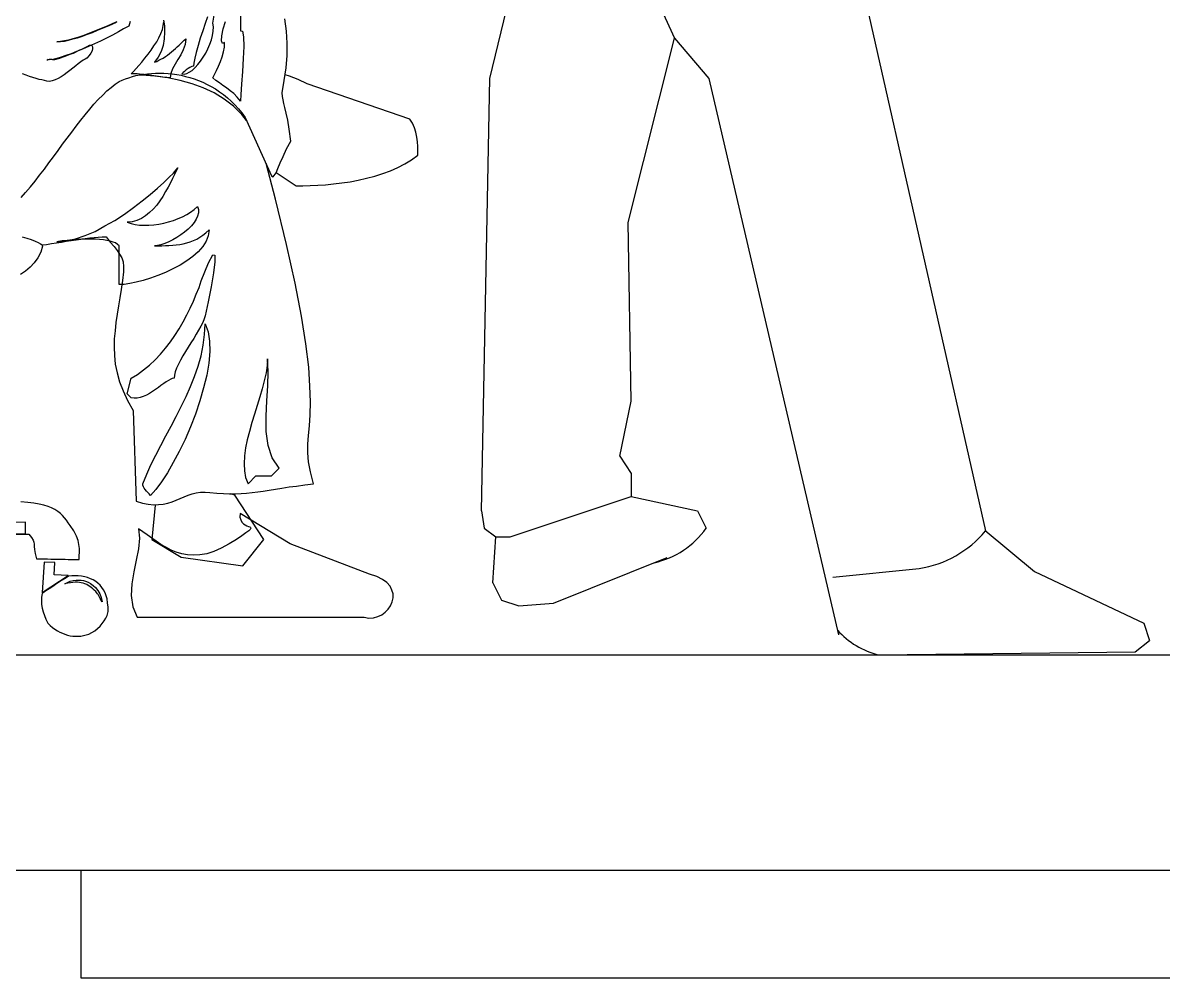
# Model space of a CAD drawing. Header units: inches. Extents: x 21 to 132, y 19 to 196.
# Drawn here: x 63.895 to 64.954, y 51.866 to 52.753 of the extents above; entities that cross this region are included whole.
import ezdxf

# ---------------------------------------------------------------- set-up
doc = ezdxf.new("R2010")
doc.units = ezdxf.units.IN
doc.header["$MEASUREMENT"] = 0
doc.layers.add('fur', color=253, linetype='Continuous')
doc.layers.add('inwall', color=41, linetype='Continuous')

# ---------------------------------------------------------------- blocks, each defined once
blk = doc.blocks.new('Mann8')
at = {"layer": 'fur', "linetype": 'Continuous'}
for points in [[(144.66, -479.06), (144.24, -478.58), (143.8, -478.06), (143.36, -477.53), (142.94, -476.99), (142.5, -476.43), (142.08, -475.85), (141.64, -475.27), (141.22, -474.69), (140.8, -474.11), (140.38, -473.55), (139.96, -472.99), (139.54, -472.43), (139.12, -471.89), (138.7, -471.38), (138.29, -470.87), (137.89, -470.4), (137.49, -469.96), (137.08, -469.56), (136.7, -469.17), (136.31, -468.84), (135.93, -468.54), (135.54, -468.29), (135.26, -468.17), (134.96, -468.05), (134.66, -467.94), (134.33, -467.84), (134, -467.75), (133.65, -467.68), (133.3, -467.63), (132.93, -467.58), (132.56, -467.54), (132.18, -467.52), (131.79, -467.52), (131.4, -467.52), (131, -467.56), (130.62, -467.59), (130.21, -467.64), (129.81, -467.72), (129.39, -467.82), (128.98, -467.93), (128.58, -468.05), (128.18, -468.21), (127.78, -468.36), (127.39, -468.56), (127, -468.77), (126.62, -468.99), (126.23, -469.24), (125.86, -469.5), (125.5, -469.8), (125.15, -470.12), (124.81, -470.47), (124.48, -470.82), (124.15, -471.2), (123.85, -471.62), (121.41, -477.04), (121.27, -477.13), (121.15, -477.02), (120.99, -476.76), (120.82, -476.37), (120.61, -475.85), (120.34, -475.24), (120.03, -474.55), (119.62, -473.82), (119.76, -472.73), (119.9, -471.87), (120.04, -471.22), (120.17, -470.71), (120.27, -470.33), (120.34, -469.99), (120.4, -469.68), (120.41, -469.35), (120.22, -468.19), (120.06, -467.03), (119.97, -465.87), (119.96, -464.74), (120.01, -463.61), (120.18, -462.49)], [(135.77, -462.77), (136.19, -462.95), (136.61, -463.12), (137.07, -463.32), (137.52, -463.51), (138, -463.7), (138.47, -463.88), (138.94, -464.05), (139.4, -464.21), (139.84, -464.33), (140.26, -464.46), (140.64, -464.52), (141.01, -464.58), (141.33, -464.6), (141.01, -464.58), (140.64, -464.54), (140.26, -464.46), (139.85, -464.35), (139.42, -464.23), (138.96, -464.09), (138.49, -463.91), (138.03, -463.74), (137.56, -463.54), (137.1, -463.35), (136.65, -463.16), (136.21, -462.98), (135.79, -462.79)], [(134.54, -462.74), (134.66, -463.16), (135.14, -463.42), (135.63, -463.7), (136.16, -463.98), (136.72, -464.26), (137.28, -464.54), (137.84, -464.81), (138.4, -465.05), (138.96, -465.3), (139.5, -465.52), (140.01, -465.72), (140.5, -465.89), (140.94, -466.05), (141.34, -466.15), (141.7, -466.24), (141.99, -466.28), (142.22, -466.26), (142.22, -466.35), (142.22, -466.36), (142.2, -466.33), (142.22, -466.26), (142.05, -466.22), (141.91, -466.21), (141.82, -466.22), (141.73, -466.24), (141.64, -466.26), (141.54, -466.26), (141.4, -466.22), (141.19, -466.15), (141.06, -466.12), (140.91, -466.07), (140.75, -466.01), (140.57, -465.94), (140.4, -465.87), (140.2, -465.8), (140.01, -465.72), (139.8, -465.65), (139.61, -465.56), (139.4, -465.45), (139.21, -465.37), (139.01, -465.28), (138.82, -465.19), (138.64, -465.1), (138.47, -465.02), (138.31, -464.93), (138.17, -464.91), (138.08, -464.96), (138.03, -465.07), (138.03, -465.23), (138.07, -465.44), (138.17, -465.65), (138.33, -465.89), (138.54, -466.14), (138.71, -466.21), (138.89, -466.31), (139.12, -466.47), (139.35, -466.65), (139.59, -466.84), (139.84, -467.05), (140.12, -467.26), (140.38, -467.47), (140.66, -467.68), (140.94, -467.87), (141.22, -468.03), (141.5, -468.15), (141.76, -468.24), (142.01, -468.28), (142.26, -468.26), (142.48, -468.19), (142.73, -468.15), (142.99, -468.1), (143.27, -468.01), (143.57, -467.93), (143.89, -467.82), (144.2, -467.72), (144.53, -467.59)], [(124.3, -462.16), (124.3, -463.6), (124.09, -463.63), (124.01, -464.16), (123.99, -465.05), (124.04, -466.17), (124.11, -467.38), (124.2, -468.54), (124.27, -469.5), (124.3, -470.12), (124.6, -469.75), (124.92, -469.42), (125.25, -469.15), (125.58, -468.89), (125.92, -468.66), (126.25, -468.43), (126.57, -468.21), (126.85, -467.94), (126.69, -467.64), (126.51, -467.28), (126.34, -466.87), (126.16, -466.45), (126, -466), (125.88, -465.54), (125.79, -465.1), (125.76, -464.68), (125.97, -464.77), (126.04, -464.52), (126.02, -464.05), (125.9, -463.42), (125.69, -462.72)], [(126.85, -462.88), (126.69, -461.95)], [(127.34, -462.28), (127.56, -462.91), (127.79, -463.6), (128.02, -464.28), (128.21, -464.96), (128.39, -465.59), (128.53, -466.14), (128.62, -466.58), (128.65, -466.86), (128.81, -466.89), (128.98, -466.98), (129.16, -467.08), (129.34, -467.22), (129.49, -467.36), (129.62, -467.47), (129.7, -467.56), (129.74, -467.59), (129.53, -467.61), (129.28, -467.56), (129.04, -467.43), (128.77, -467.26), (128.51, -467.01), (128.25, -466.73), (127.99, -466.4), (127.74, -466.05), (127.51, -465.66), (127.32, -465.26), (127.13, -464.84), (126.99, -464.42), (126.88, -464.02), (126.83, -463.61), (126.81, -463.23), (126.85, -462.88)], [(134.45, -467.59), (134.23, -467.36), (133.98, -467.1), (133.72, -466.8), (133.44, -466.49), (133.16, -466.14), (132.86, -465.77), (132.58, -465.4), (132.32, -465), (132.07, -464.61), (131.86, -464.23), (131.69, -463.84), (131.54, -463.46), (131.46, -463.11), (131.42, -462.75)], [(131.44, -462.61), (131.35, -463.14), (131.33, -463.72), (131.37, -464.33), (131.47, -464.95), (131.65, -465.52), (131.93, -466.05), (132.28, -466.51), (132.07, -466.44), (131.88, -466.33), (131.67, -466.22), (131.47, -466.12), (131.26, -465.98), (131.07, -465.84), (130.88, -465.7), (130.7, -465.54), (130.51, -465.4), (130.33, -465.24), (130.16, -465.09), (129.98, -464.93), (129.83, -464.77), (129.67, -464.61), (129.51, -464.47), (129.37, -464.33), (129.44, -464.86), (129.6, -465.35), (129.83, -465.82), (130.11, -466.26), (130.37, -466.7), (130.6, -467.12), (130.76, -467.54), (130.83, -467.94), (130.97, -467.94), (131.12, -467.93), (131.3, -467.91), (131.49, -467.89), (131.69, -467.86), (131.9, -467.84), (132.11, -467.8), (132.32, -467.77), (132.54, -467.73), (132.77, -467.7), (133, -467.68), (133.23, -467.64), (133.44, -467.63), (133.67, -467.61), (133.88, -467.59), (134.09, -467.59), (134.45, -467.59)], [(120.99, -476.74), (119.13, -477.97), (118.5, -477.97), (117.82, -477.95), (117.12, -477.92), (116.4, -477.87), (115.64, -477.8), (114.89, -477.69), (114.12, -477.59), (113.35, -477.45), (112.58, -477.27), (111.82, -477.08), (111.09, -476.83), (110.37, -476.57), (109.68, -476.27), (109.02, -475.94), (108.4, -475.55), (107.83, -475.13), (107.83, -474.74), (107.84, -474.34), (107.86, -473.9), (107.91, -473.46), (108, -473.01), (108.14, -472.59), (108.32, -472.17), (108.56, -471.8), (118.1, -468.52), (118.94, -468.12), (119.73, -467.8), (120.15, -467.68), (120.15, -467.68)], [(123.73, -471.9), (124.15, -471.36), (124.94, -470.59), (125.81, -469.94), (126.74, -469.36), (127.74, -468.89), (128.79, -468.5), (129.9, -468.19), (131.05, -467.96), (132.23, -467.8), (133.44, -467.7), (133.7, -467.7), (133.7, -467.7)], [(142.72, -483.45), (142.31, -483.41), (141.85, -483.33), (141.38, -483.27), (140.92, -483.19), (140.47, -483.12), (140.01, -483.05), (139.56, -482.98), (139.12, -482.91), (138.7, -482.86), (138.28, -482.81), (137.87, -482.77), (137.49, -482.74), (137.12, -482.7), (136.77, -482.7), (136.38, -483.19), (136.03, -483.62), (135.75, -483.97), (135.51, -484.32), (135.31, -484.65), (135.19, -485.04), (135.14, -485.46), (135.16, -485.96), (135.24, -486.77), (135.37, -487.58), (135.49, -488.37), (135.61, -489.12), (135.75, -489.89), (135.86, -490.65), (135.94, -491.42), (136.01, -492.17), (136.03, -492.94), (136, -493.71), (135.91, -494.52), (135.75, -495.33), (135.52, -496.15), (135.19, -497.01), (134.79, -497.9), (134.26, -498.81), (133.98, -507.23), (133.4, -507.42), (132.86, -507.53), (132.35, -507.58), (131.9, -507.56), (131.46, -507.51), (131.04, -507.42), (130.63, -507.3), (130.25, -507.14), (129.88, -507), (129.51, -506.84), (129.14, -506.69), (128.77, -506.56), (128.39, -506.46), (128, -506.41), (127.58, -506.39), (127.14, -506.42), (126.5, -506.49), (125.88, -506.53), (125.3, -506.55), (124.76, -506.55), (124.23, -506.53), (123.73, -506.48), (123.2, -506.44), (122.69, -506.37), (122.17, -506.3), (121.62, -506.21), (121.04, -506.12), (120.45, -506.02), (119.78, -505.91), (119.08, -505.83), (118.33, -505.72), (117.5, -505.62), (117.8, -504.51), (117.98, -503.58), (118.05, -502.74), (118.03, -501.95), (117.98, -501.15), (117.89, -500.25), (117.82, -499.24), (117.8, -498.03), (117.84, -496.57), (117.96, -494.8), (118.22, -492.64), (118.62, -490.08), (119.2, -487.02), (120.01, -483.42), (121.04, -479.2), (121.92, -475.9), (121.92, -475.92)], [(121.85, -476.18), (121.78, -476.22), (121.78, -476.22)], [(141.33, -483.16), (140.48, -483.09), (139.61, -482.9), (138.71, -482.58), (137.79, -482.2), (136.87, -481.7), (135.96, -481.18), (135.07, -480.6), (134.23, -479.99), (133.42, -479.37), (132.67, -478.78), (131.98, -478.2), (131.4, -477.67), (130.9, -477.18), (130.51, -476.8), (130.25, -476.48), (130.11, -476.29), (130.25, -476.59), (130.41, -476.92), (130.6, -477.29), (130.79, -477.69), (131, -478.09), (131.25, -478.51), (131.51, -478.95), (131.77, -479.36), (132.07, -479.76), (132.4, -480.13), (132.74, -480.46), (133.1, -480.76), (133.49, -481), (133.91, -481.2), (134.35, -481.32), (134.81, -481.35), (134.45, -481.48), (134.07, -481.56), (133.67, -481.62), (133.23, -481.63), (132.79, -481.63), (132.33, -481.6), (131.88, -481.53), (131.42, -481.44), (130.97, -481.32), (130.51, -481.2), (130.07, -481.02), (129.67, -480.85), (129.27, -480.64), (128.92, -480.41), (128.58, -480.16), (128.28, -479.9), (128.2, -480.18), (128.2, -480.48), (128.27, -480.78), (128.41, -481.07), (128.6, -481.39), (128.84, -481.69), (129.14, -481.99), (129.48, -482.27), (129.83, -482.53), (130.19, -482.76), (130.56, -482.98), (130.95, -483.16), (131.32, -483.32), (131.67, -483.44), (131.98, -483.51), (132.28, -483.53), (131.95, -483.53), (131.6, -483.53), (131.26, -483.51), (130.93, -483.51), (130.58, -483.48), (130.25, -483.46), (129.93, -483.41), (129.6, -483.35), (129.28, -483.27), (128.97, -483.18), (128.65, -483.05), (128.35, -482.91), (128.06, -482.74), (127.78, -482.55), (127.5, -482.34), (127.21, -482.07), (127.28, -482.6), (127.48, -483.12), (127.79, -483.62), (128.21, -484.09), (128.7, -484.53), (129.28, -484.95), (129.9, -485.33), (130.56, -485.68), (131.25, -486.02), (131.95, -486.3), (132.65, -486.54), (133.32, -486.75), (133.96, -486.91), (134.56, -487.03), (135.09, -487.12), (135.54, -487.14), (135.54, -483.53), (135.7, -483.41), (135.89, -483.28), (136.12, -483.19), (136.4, -483.11), (136.7, -483.04), (137.01, -482.98), (137.38, -482.95), (137.75, -482.93), (138.15, -482.91), (138.57, -482.91), (139.01, -482.93), (139.45, -482.97), (139.92, -483), (140.38, -483.04), (140.85, -483.09), (141.33, -483.16)], [(142.66, -483.56), (142.83, -484.14), (143.1, -484.67), (143.43, -485.12), (143.82, -485.51), (144.24, -485.88), (144.71, -486.19)], [(144.57, -482.7), (144.13, -482.84), (143.73, -482.97), (143.36, -483.11), (143.06, -483.23), (142.85, -483.35), (142.71, -483.46), (142.66, -483.56)], [(134.45, -495.83), (133.86, -495.47), (133.28, -495.06), (132.74, -494.61), (132.21, -494.12), (131.72, -493.59), (131.25, -493.05), (130.79, -492.45), (130.39, -491.86), (129.98, -491.24), (129.62, -490.61), (129.27, -489.96), (128.95, -489.33), (128.65, -488.68), (128.39, -488.03), (128.14, -487.4), (127.93, -486.79), (127.27, -485.12), (126.86, -484.39), (126.67, -484.4), (126.67, -485.02), (126.79, -486.05), (127.02, -487.35), (127.28, -488.73), (127.56, -490.05), (127.65, -490.33), (127.79, -490.65), (127.97, -491), (128.18, -491.36), (128.41, -491.73), (128.63, -492.14), (128.9, -492.54), (129.14, -492.94), (129.41, -493.34), (129.63, -493.75), (129.86, -494.15), (130.05, -494.52), (130.23, -494.89), (130.35, -495.24), (130.42, -495.55), (130.46, -495.83), (130.62, -495.85), (130.77, -495.92), (130.98, -496.03), (131.19, -496.17), (131.42, -496.33), (131.67, -496.5), (131.91, -496.69), (132.19, -496.87), (132.46, -497.06), (132.74, -497.24), (133.03, -497.39), (133.32, -497.52), (133.61, -497.62), (133.89, -497.68), (134.17, -497.69), (134.45, -497.66), (134.81, -497.29), (134.45, -495.83)], [(133.37, -505.62), (133, -504.74), (132.6, -503.85), (132.16, -502.97), (131.69, -502.08), (131.21, -501.18), (130.74, -500.29), (130.25, -499.38), (129.79, -498.46), (129.34, -497.53), (128.92, -496.61), (128.55, -495.68), (128.21, -494.71), (127.95, -493.75), (127.74, -492.77), (127.62, -491.78), (127.56, -490.77), (127.3, -491.52), (127.16, -492.4), (127.14, -493.36), (127.23, -494.43), (127.42, -495.55), (127.71, -496.73), (128.06, -497.94), (128.48, -499.15), (128.93, -500.34), (129.44, -501.5), (129.97, -502.62), (130.53, -503.65), (131.07, -504.6), (131.61, -505.44), (132.14, -506.14), (132.63, -506.7), (132.77, -506.56), (132.89, -506.42), (133.03, -506.3), (133.14, -506.16), (133.23, -506.02), (133.3, -505.9), (133.35, -505.76), (133.37, -505.62)], [(121.78, -494.03), (121.82, -494.66), (121.92, -495.34), (122.08, -496.06), (122.27, -496.82), (122.5, -497.57), (122.73, -498.36), (122.99, -499.17), (123.23, -499.95), (123.46, -500.76), (123.66, -501.53), (123.81, -502.3), (123.92, -503.04), (123.95, -503.76), (123.92, -504.42), (123.81, -505.04), (123.59, -505.62), (122.87, -504.9), (121.41, -504.9), (120.69, -504.16), (121.34, -503.21), (121.73, -502.08), (121.9, -500.76), (121.92, -499.36), (121.85, -497.94), (121.76, -496.52), (121.71, -495.2), (121.78, -494.03)], [(162, -510.3), (143.94, -510.3), (143.69, -510.61), (143.55, -510.84), (143.48, -511.03), (143.45, -511.23), (143.43, -511.45), (143.41, -511.72), (143.36, -512.09), (143.24, -512.58), (143.13, -512.58), (142.97, -512.58), (142.75, -512.58), (142.5, -512.59), (142.22, -512.59), (141.91, -512.61), (141.57, -512.61), (141.24, -512.61), (140.91, -512.63), (140.57, -512.63), (140.28, -512.65), (139.99, -512.65), (139.73, -512.66), (139.52, -512.66), (139.36, -512.66), (139.26, -512.66), (139.26, -512.31), (139.24, -511.98), (139.24, -511.63), (139.29, -511.26), (139.36, -510.89), (139.52, -510.47), (139.77, -510), (140.1, -509.49), (140.28, -509.25), (140.43, -509), (140.63, -508.77), (140.8, -508.56), (141.01, -508.37), (141.26, -508.18), (141.52, -508.02), (141.82, -507.86), (142.15, -507.72), (142.54, -507.6), (142.97, -507.51), (143.48, -507.42), (144.04, -507.35), (144.67, -507.3)], [(132.21, -507.62), (132.51, -510.79), (129.81, -512.44), (124.06, -513.24), (122.13, -510.79), (124.81, -506.69), (125.18, -506.55), (125.18, -506.55)], [(112.3, -514.01), (119.69, -511.21), (124.32, -508.37), (124.34, -508.72), (124.27, -508.98), (124.16, -509.19), (124.02, -509.33), (123.87, -509.44), (123.71, -509.53), (123.55, -509.58), (123.43, -509.63), (123.36, -509.68), (123.32, -509.75), (123.39, -509.86), (123.53, -510), (123.78, -510.19), (124.16, -510.46), (124.67, -510.79), (125.34, -511.21), (126.07, -511.61), (126.76, -511.91), (127.42, -512.12), (128.06, -512.23), (128.63, -512.26), (129.21, -512.23), (129.74, -512.12), (130.26, -511.96), (130.74, -511.77), (131.21, -511.52), (131.67, -511.26), (132.11, -510.96), (132.53, -510.67), (132.95, -510.37), (133.35, -510.07), (133.75, -509.79), (133.68, -510.68), (133.77, -511.66), (133.96, -512.72), (134.19, -513.8), (134.37, -514.91), (134.44, -515.99), (134.28, -517.05), (133.88, -518.01), (112.8, -518.01), (112.37, -518.08), (111.95, -518.05), (111.54, -517.94), (111.17, -517.77), (110.86, -517.54), (110.58, -517.26), (110.37, -516.94), (110.21, -516.59), (110.12, -516.22), (110.12, -515.85), (110.23, -515.49), (110.4, -515.12), (110.7, -514.79), (111.1, -514.49), (111.63, -514.22), (112.3, -514.01)], [(144.25, -510.26), (144.25, -509.19), (163.08, -509.37), (162.91, -510.26), (144.25, -510.26)], [(142.52, -512.89), (142.69, -515.7), (140.28, -514.14), (141.59, -514.08), (141.54, -512.94), (142.52, -512.89)], [(140.26, -514.21), (140.57, -514.4), (140.91, -514.61), (141.24, -514.82), (141.59, -515.05), (141.91, -515.28), (142.2, -515.47), (142.47, -515.64), (142.69, -515.8), (142.75, -516.15), (142.76, -516.49), (142.75, -516.84), (142.69, -517.17), (142.62, -517.5), (142.5, -517.84), (142.36, -518.19), (142.17, -518.55), (141.96, -518.76), (141.75, -518.96), (141.52, -519.12), (141.29, -519.27), (141.06, -519.4), (140.82, -519.5), (140.59, -519.59), (140.34, -519.66), (140.1, -519.73), (139.85, -519.75), (139.61, -519.76), (139.36, -519.76), (139.12, -519.75), (138.87, -519.71), (138.63, -519.64), (138.38, -519.57), (138.08, -519.43), (137.82, -519.26), (137.56, -519.04), (137.33, -518.84), (137.12, -518.59), (136.94, -518.34), (136.8, -518.1), (136.68, -517.85), (136.59, -517.47), (136.59, -517.08), (136.63, -516.68), (136.68, -516.31), (136.75, -516.01), (136.86, -515.73), (137, -515.47), (137.15, -515.24), (137.33, -515.03), (137.52, -514.86), (137.73, -514.68), (137.98, -514.54), (138.22, -514.43), (138.49, -514.33), (138.75, -514.26), (139.05, -514.21), (139.35, -514.17), (139.64, -514.17), (139.94, -514.17), (140.26, -514.21)], [(140.59, -514.91), (140.34, -514.77), (140.1, -514.66), (139.82, -514.59), (139.56, -514.56), (139.29, -514.56), (139.07, -514.58), (138.85, -514.61), (138.68, -514.66), (138.43, -514.75), (138.21, -514.89), (137.96, -515.05), (137.75, -515.26), (137.54, -515.52), (137.36, -515.82), (137.22, -516.19), (137.12, -516.59), (137.22, -516.42), (137.31, -516.28), (137.38, -516.13), (137.45, -516.03), (137.51, -515.91), (137.57, -515.82), (137.65, -515.71), (137.72, -515.63), (137.86, -515.49), (138, -515.36), (138.14, -515.26), (138.28, -515.15), (138.43, -515.05), (138.57, -514.98), (138.73, -514.91), (138.89, -514.84), (139.07, -514.8), (139.24, -514.77), (139.43, -514.75), (139.63, -514.75), (139.84, -514.77), (140.08, -514.8), (140.33, -514.84), (140.59, -514.91)]]:
    blk.add_lwpolyline(points, dxfattribs=at)
blk = doc.blocks.new('Man053')
for p, q in [((-31.97, 85.74), (-18.98, 57.22)), ((-6.68, 84.76), (9.89, 11.5)), ((-36.1, 53.48), (-32.89, 66.84)), ((-23.26, 40.11), (-18.98, 57.22)), ((-18.98, 57.22), (-15.78, 53.48)), ((-36.9, 13.37), (-36.1, 53.48)), ((-15.78, 53.48), (-3.74, 1.87)), ((-22.99, 23.53), (-23.26, 40.11)), ((-24.06, 18.45), (-22.99, 23.53)), ((-24.06, 18.45), (-22.99, 16.84)), ((-22.99, 16.84), (-22.99, 14.71)), ((-34.22, 10.96), (-22.99, 14.71)), ((-22.99, 14.71), (-16.84, 13.37)), ((-36.9, 13.37), (-36.63, 11.76)), ((-16.84, 13.37), (-16.04, 11.76)), ((-36.63, 11.76), (-35.56, 10.96)), ((-35.83, 6.68), (-35.56, 10.96)), ((-35.56, 10.96), (-34.22, 10.96)), ((9.88, 11.55), (14.44, 7.75)), ((-30.21, 4.81), (-19.64, 9.04)), ((-4.28, 7.22), (3.74, 8.02)), ((14.44, 7.75), (24.6, 2.94)), ((-35.83, 6.68), (-35.03, 5.08)), ((-35.03, 5.08), (-33.42, 4.55)), ((-33.42, 4.55), (-30.21, 4.81)), ((24.6, 2.94), (25.13, 1.34)), ((23.8, 0.27), (25.13, 1.34)), ((0, 0), (23.8, 0.27))]:
    blk.add_line(p, q)
for centre, radius, start, end in [((-22.55, 16.31), 7.94, 282.3192, 325.0605), ((2.26, 17.83), 9.92, 278.6213, 320.3301), ((1.83, 7.42), 7.65, 222.0663, 256.1242)]:
    blk.add_arc(centre, radius, start, end)

msp = doc.modelspace()

# ---------------------------------------------------------------- linework, layer by layer
at = {"layer": 'fur'}
for p, q in [((63.94941, 51.86601), (63.94941, 51.96601)), ((66.94941, 51.86601), (63.94941, 51.86601))]:
    msp.add_line(p, q, dxfattribs=at)
msp.add_lwpolyline([(64.61136, 53.76723), (66.77161, 53.76723), (66.77161, 51.96601), (64.08935, 51.96601)], dxfattribs=at)
at = {"layer": 'inwall'}
for p, q in [((63.64941, 52.16601), (65.04941, 52.16601)), ((65.04941, 51.96601), (61.60501, 51.96601))]:
    msp.add_line(p, q, dxfattribs=at)

# ---------------------------------------------------------------- block references
at = {"layer": 'fur', "xscale": 0.01, "yscale": 0.01, "zscale": 0.01}
msp.add_blockref('Man053', (64.68992, 52.16601), dxfattribs=at)
at = {"layer": 'inwall', "xscale": -0.01, "yscale": 0.01, "zscale": 0.01}
msp.add_blockref('Mann8', (65.34019, 57.38101), dxfattribs=at)

doc.saveas('drawing.dxf')
